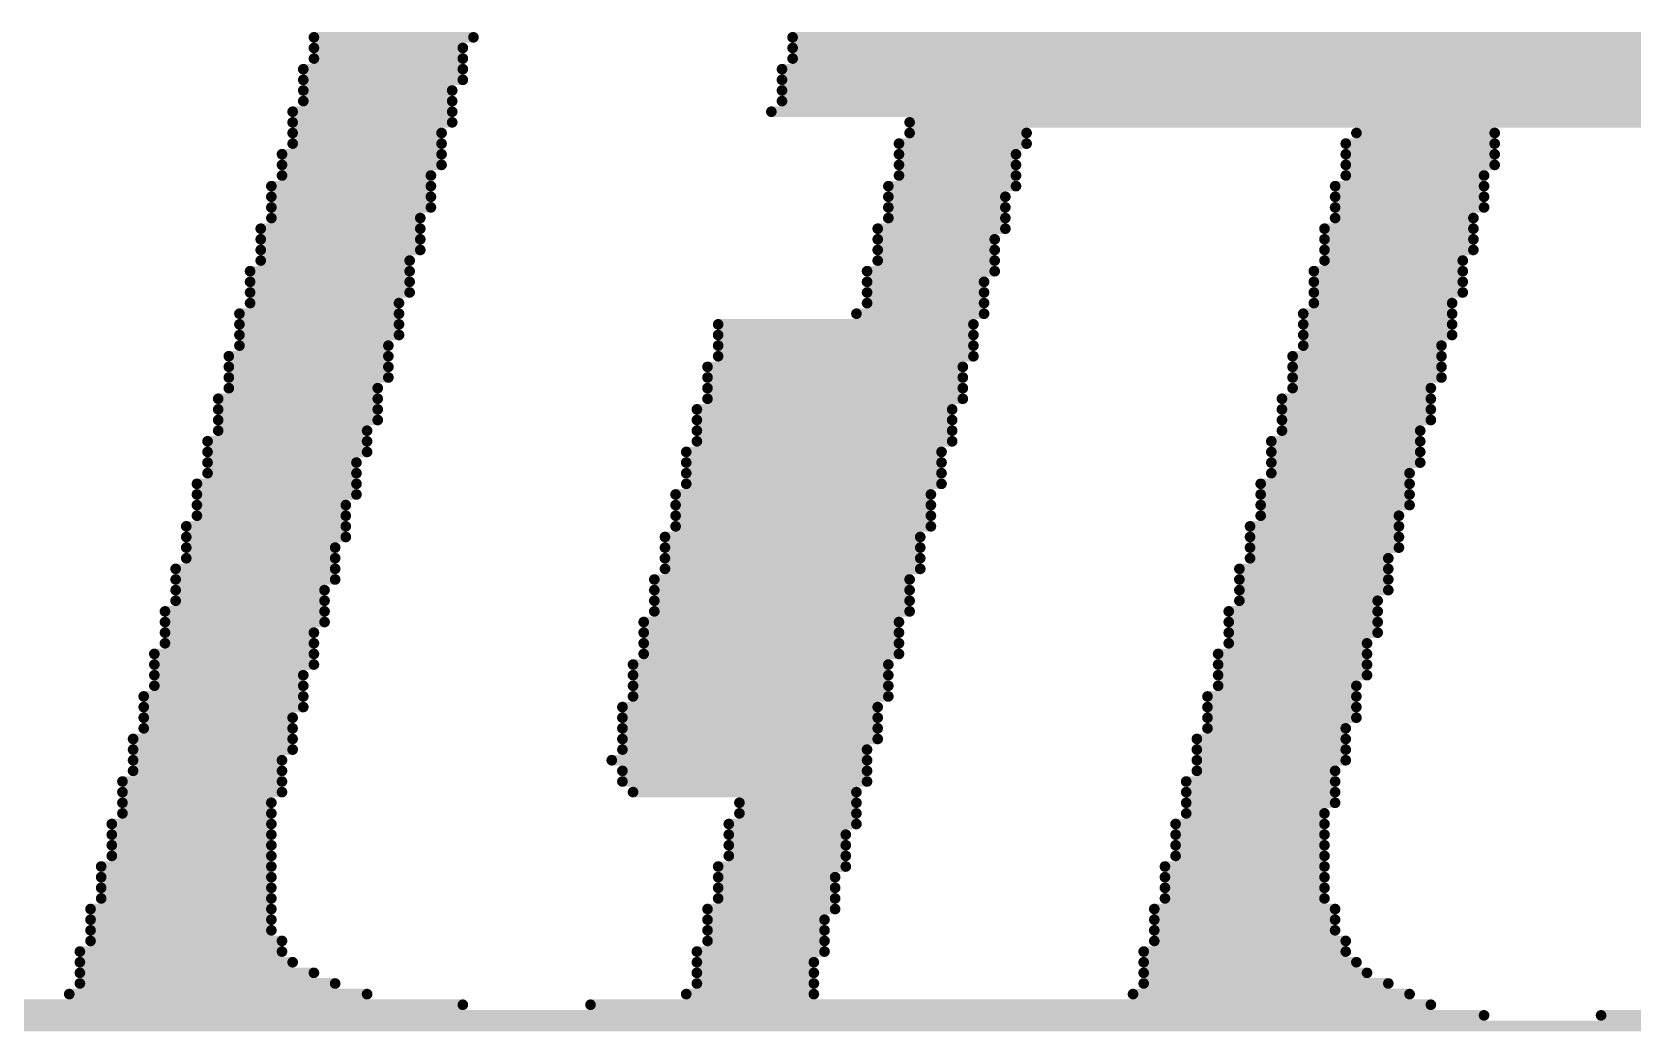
# Model space of a CAD drawing. Header units: millimetres. Extents: x 5 to 297, y 5 to 198.
# Drawn here: x 154.43 to 162.08, y 30.23 to 34.98 of the extents above; entities that cross this region are included whole.
import ezdxf

# ---------------------------------------------------------------- set-up
doc = ezdxf.new("R2010")
doc.units = ezdxf.units.MM
doc.layers.add('Mechanical16', color=56, linetype='Continuous')

msp = doc.modelspace()

# ---------------------------------------------------------------- linework, layer by layer
at = {"layer": 'Mechanical16', "const_width": 0.0508}
for points in [[(155.7782, 34.9504), (156.5402, 34.9504)], [(158.0642, 34.9504), (175.133, 34.9504)], [(155.7782, 34.8996), (156.4894, 34.8996)], [(155.7782, 34.8488), (156.4894, 34.8488)], [(158.0642, 34.8996), (175.133, 34.8996)], [(158.0642, 34.8488), (175.133, 34.8488)], [(155.7274, 34.798), (156.4894, 34.798)], [(158.0134, 34.798), (175.133, 34.798)], [(155.7274, 34.7472), (156.4894, 34.7472)], [(155.7274, 34.6964), (156.4386, 34.6964)], [(158.0134, 34.7472), (175.133, 34.7472)], [(158.0134, 34.6964), (175.133, 34.6964)], [(155.7274, 34.6456), (156.4386, 34.6456)], [(158.0134, 34.6456), (168.783, 34.6456)], [(155.6766, 34.5948), (156.4386, 34.5948)], [(155.6766, 34.544), (156.4386, 34.544)], [(157.9626, 34.5948), (168.4782, 34.5948)], [(158.623, 34.544), (168.3258, 34.544)], [(155.6766, 34.4932), (156.3878, 34.4932)], [(158.623, 34.4932), (159.1818, 34.4932)], [(160.7566, 34.4932), (161.417, 34.4932)], [(155.6258, 34.3916), (156.3878, 34.3916)], [(155.6766, 34.4424), (156.3878, 34.4424)], [(158.5722, 34.4424), (159.1818, 34.4424)], [(158.5722, 34.3916), (159.131, 34.3916)], [(160.7058, 34.4424), (161.417, 34.4424)], [(160.7058, 34.3916), (161.417, 34.3916)], [(155.6258, 34.3408), (156.3878, 34.3408)], [(158.5722, 34.3408), (159.131, 34.3408)], [(160.7058, 34.3408), (161.417, 34.3408)], [(155.575, 34.2392), (156.337, 34.2392)], [(155.6258, 34.29), (156.337, 34.29)], [(158.5214, 34.2392), (159.131, 34.2392)], [(158.5722, 34.29), (159.131, 34.29)], [(160.655, 34.2392), (161.3662, 34.2392)], [(160.7058, 34.29), (161.3662, 34.29)], [(155.575, 34.1884), (156.337, 34.1884)], [(158.5214, 34.1884), (159.0802, 34.1884)], [(160.655, 34.1884), (161.3662, 34.1884)], [(155.575, 34.1376), (156.337, 34.1376)], [(155.575, 34.0868), (156.2862, 34.0868)], [(158.5214, 34.1376), (159.0802, 34.1376)], [(158.5214, 34.0868), (159.0802, 34.0868)], [(160.655, 34.1376), (161.3662, 34.1376)], [(160.655, 34.0868), (161.3154, 34.0868)], [(155.5242, 34.036), (156.2862, 34.036)], [(158.4706, 34.036), (159.0802, 34.036)], [(160.6042, 34.036), (161.3154, 34.036)], [(155.5242, 33.9852), (156.2862, 33.9852)], [(155.5242, 33.9344), (156.2862, 33.9344)], [(158.4706, 33.9852), (159.0294, 33.9852)], [(158.4706, 33.9344), (159.0294, 33.9344)], [(160.6042, 33.9852), (161.3154, 33.9852)], [(160.6042, 33.9344), (161.3154, 33.9344)], [(155.5242, 33.8836), (156.2354, 33.8836)], [(158.4706, 33.8836), (159.0294, 33.8836)], [(160.6042, 33.8836), (161.2646, 33.8836)], [(155.4734, 33.8328), (156.2354, 33.8328)], [(155.4734, 33.782), (156.2354, 33.782)], [(158.4198, 33.8328), (159.0294, 33.8328)], [(158.4198, 33.782), (158.9786, 33.782)], [(160.5534, 33.8328), (161.2646, 33.8328)], [(160.5534, 33.782), (161.2646, 33.782)], [(155.4734, 33.7312), (156.2354, 33.7312)], [(158.4198, 33.7312), (158.9786, 33.7312)], [(160.5534, 33.7312), (161.2646, 33.7312)], [(155.4226, 33.6296), (156.1846, 33.6296)], [(155.4734, 33.6804), (156.1846, 33.6804)], [(158.369, 33.6296), (158.9786, 33.6296)], [(158.4198, 33.6804), (158.9786, 33.6804)], [(160.5026, 33.6296), (161.2138, 33.6296)], [(160.5534, 33.6804), (161.2138, 33.6804)], [(155.4226, 33.5788), (156.1846, 33.5788)], [(157.7086, 33.5788), (158.9278, 33.5788)], [(160.5026, 33.5788), (161.2138, 33.5788)], [(155.4226, 33.528), (156.1846, 33.528)], [(155.4226, 33.4772), (156.1338, 33.4772)], [(157.7086, 33.528), (158.9278, 33.528)], [(157.7086, 33.4772), (158.9278, 33.4772)], [(160.5026, 33.528), (161.2138, 33.528)], [(160.5026, 33.4772), (161.163, 33.4772)], [(155.3718, 33.4264), (156.1338, 33.4264)], [(157.7086, 33.4264), (158.9278, 33.4264)], [(160.4518, 33.4264), (161.163, 33.4264)], [(155.3718, 33.3756), (156.1338, 33.3756)], [(155.3718, 33.3248), (156.1338, 33.3248)], [(157.6578, 33.3756), (158.877, 33.3756)], [(157.6578, 33.3248), (158.877, 33.3248)], [(160.4518, 33.3756), (161.163, 33.3756)], [(160.4518, 33.3248), (161.163, 33.3248)], [(155.3718, 33.274), (156.083, 33.274)], [(157.6578, 33.274), (158.877, 33.274)], [(160.4518, 33.274), (161.1122, 33.274)], [(155.321, 33.2232), (156.083, 33.2232)], [(155.321, 33.1724), (156.083, 33.1724)], [(157.607, 33.1724), (158.8262, 33.1724)], [(157.6578, 33.2232), (158.877, 33.2232)], [(160.401, 33.2232), (161.1122, 33.2232)], [(160.401, 33.1724), (161.1122, 33.1724)], [(155.321, 33.1216), (156.083, 33.1216)], [(157.607, 33.1216), (158.8262, 33.1216)], [(160.401, 33.1216), (161.1122, 33.1216)], [(155.2702, 33.02), (156.0322, 33.02)], [(155.321, 33.0708), (156.0322, 33.0708)], [(157.607, 33.0708), (158.8262, 33.0708)], [(157.607, 33.02), (158.8262, 33.02)], [(160.3502, 33.02), (161.0614, 33.02)], [(160.401, 33.0708), (161.0614, 33.0708)], [(155.2702, 32.9692), (156.0322, 32.9692)], [(157.5562, 32.9692), (158.7754, 32.9692)], [(160.3502, 32.9692), (161.0614, 32.9692)], [(155.2702, 32.9184), (155.9814, 32.9184)], [(155.2702, 32.8676), (155.9814, 32.8676)], [(157.5562, 32.9184), (158.7754, 32.9184)], [(157.5562, 32.8676), (158.7754, 32.8676)], [(160.3502, 32.9184), (161.0614, 32.9184)], [(160.3502, 32.8676), (161.0106, 32.8676)], [(155.2194, 32.8168), (155.9814, 32.8168)], [(157.5562, 32.8168), (158.7754, 32.8168)], [(160.2994, 32.8168), (161.0106, 32.8168)], [(155.2194, 32.766), (155.9814, 32.766)], [(155.2194, 32.7152), (155.9306, 32.7152)], [(157.5054, 32.766), (158.7246, 32.766)], [(157.5054, 32.7152), (158.7246, 32.7152)], [(160.2994, 32.766), (161.0106, 32.766)], [(160.2994, 32.7152), (161.0106, 32.7152)], [(155.2194, 32.6644), (155.9306, 32.6644)], [(157.5054, 32.6644), (158.7246, 32.6644)], [(160.2994, 32.6644), (160.9598, 32.6644)], [(155.1686, 32.6136), (155.9306, 32.6136)], [(155.1686, 32.5628), (155.9306, 32.5628)], [(157.4546, 32.5628), (158.6738, 32.5628)], [(157.5054, 32.6136), (158.7246, 32.6136)], [(160.2486, 32.6136), (160.9598, 32.6136)], [(160.2486, 32.5628), (160.9598, 32.5628)], [(155.1686, 32.512), (155.8798, 32.512)], [(157.4546, 32.512), (158.6738, 32.512)], [(160.2486, 32.512), (160.9598, 32.512)], [(155.1178, 32.4104), (155.8798, 32.4104)], [(155.1686, 32.4612), (155.8798, 32.4612)], [(157.4546, 32.4612), (158.6738, 32.4612)], [(157.4546, 32.4104), (158.6738, 32.4104)], [(160.1978, 32.4104), (160.909, 32.4104)], [(160.2486, 32.4612), (160.909, 32.4612)], [(155.1178, 32.3596), (155.8798, 32.3596)], [(157.4038, 32.3596), (158.623, 32.3596)], [(160.1978, 32.3596), (160.909, 32.3596)], [(155.1178, 32.3088), (155.829, 32.3088)], [(155.1178, 32.258), (155.829, 32.258)], [(157.4038, 32.3088), (158.623, 32.3088)], [(157.4038, 32.258), (158.623, 32.258)], [(160.1978, 32.3088), (160.909, 32.3088)], [(160.1978, 32.258), (160.8582, 32.258)], [(155.067, 32.2072), (155.829, 32.2072)], [(157.4038, 32.2072), (158.623, 32.2072)], [(160.147, 32.2072), (160.8582, 32.2072)], [(155.067, 32.1564), (155.829, 32.1564)], [(155.067, 32.1056), (155.7782, 32.1056)], [(157.353, 32.1564), (158.5722, 32.1564)], [(157.353, 32.1056), (158.5722, 32.1056)], [(160.147, 32.1564), (160.8582, 32.1564)], [(160.147, 32.1056), (160.8582, 32.1056)], [(155.067, 32.0548), (155.7782, 32.0548)], [(157.353, 32.0548), (158.5722, 32.0548)], [(160.147, 32.0548), (160.8074, 32.0548)], [(155.0162, 32.004), (155.7782, 32.004)], [(155.0162, 31.9532), (155.7782, 31.9532)], [(157.3022, 31.9532), (158.5214, 31.9532)], [(157.353, 32.004), (158.5722, 32.004)], [(160.0962, 32.004), (160.8074, 32.004)], [(160.0962, 31.9532), (160.8074, 31.9532)], [(155.0162, 31.9024), (155.7274, 31.9024)], [(157.3022, 31.9024), (158.5214, 31.9024)], [(160.0962, 31.9024), (160.8074, 31.9024)], [(154.9654, 31.8008), (155.7274, 31.8008)], [(155.0162, 31.8516), (155.7274, 31.8516)], [(157.3022, 31.8516), (158.5214, 31.8516)], [(157.3022, 31.8008), (158.5214, 31.8008)], [(160.0454, 31.8008), (160.7566, 31.8008)], [(160.0962, 31.8516), (160.7566, 31.8516)], [(154.9654, 31.75), (155.7274, 31.75)], [(157.2514, 31.75), (158.4706, 31.75)], [(160.0454, 31.75), (160.7566, 31.75)], [(154.9654, 31.6992), (155.6766, 31.6992)], [(154.9654, 31.6484), (155.6766, 31.6484)], [(157.2514, 31.6992), (158.4706, 31.6992)], [(157.2514, 31.6484), (158.4706, 31.6484)], [(160.0454, 31.6992), (160.7566, 31.6992)], [(160.0454, 31.6484), (160.7058, 31.6484)], [(154.9146, 31.5976), (155.6766, 31.5976)], [(157.2514, 31.5976), (158.4706, 31.5976)], [(159.9946, 31.5976), (160.7058, 31.5976)], [(154.9146, 31.5468), (155.6766, 31.5468)], [(154.9146, 31.496), (155.6258, 31.496)], [(157.2006, 31.496), (158.4198, 31.496)], [(157.2514, 31.5468), (158.4198, 31.5468)], [(159.9946, 31.5468), (160.7058, 31.5468)], [(159.9946, 31.496), (160.7058, 31.496)], [(154.9146, 31.4452), (155.6258, 31.4452)], [(157.2514, 31.4452), (158.4198, 31.4452)], [(159.9946, 31.4452), (160.655, 31.4452)], [(154.8638, 31.3944), (155.6258, 31.3944)], [(154.8638, 31.3436), (155.6258, 31.3436)], [(157.2514, 31.3944), (158.4198, 31.3944)], [(157.3022, 31.3436), (158.369, 31.3436)], [(159.9438, 31.3944), (160.655, 31.3944)], [(159.9438, 31.3436), (160.655, 31.3436)], [(154.8638, 31.2928), (155.575, 31.2928)], [(157.8102, 31.2928), (158.369, 31.2928)], [(159.9438, 31.2928), (160.655, 31.2928)], [(154.813, 31.1912), (155.575, 31.1912)], [(154.8638, 31.242), (155.575, 31.242)], [(157.7594, 31.1912), (158.369, 31.1912)], [(157.8102, 31.242), (158.369, 31.242)], [(159.893, 31.1912), (160.6042, 31.1912)], [(159.9438, 31.242), (160.6042, 31.242)], [(154.813, 31.1404), (155.575, 31.1404)], [(157.7594, 31.1404), (158.3182, 31.1404)], [(159.893, 31.1404), (160.6042, 31.1404)], [(154.813, 31.0896), (155.575, 31.0896)], [(154.813, 31.0388), (155.575, 31.0388)], [(157.7594, 31.0896), (158.3182, 31.0896)], [(157.7594, 31.0388), (158.3182, 31.0388)], [(159.893, 31.0896), (160.6042, 31.0896)], [(159.893, 31.0388), (160.6042, 31.0388)], [(154.7622, 30.988), (155.575, 30.988)], [(157.7086, 30.988), (158.3182, 30.988)], [(159.8422, 30.988), (160.6042, 30.988)], [(154.7622, 30.9372), (155.575, 30.9372)], [(154.7622, 30.8864), (155.575, 30.8864)], [(157.7086, 30.9372), (158.2674, 30.9372)], [(157.7086, 30.8864), (158.2674, 30.8864)], [(159.8422, 30.9372), (160.6042, 30.9372)], [(159.8422, 30.8864), (160.6042, 30.8864)], [(154.7622, 30.8356), (155.575, 30.8356)], [(157.7086, 30.8356), (158.2674, 30.8356)], [(159.8422, 30.8356), (160.6042, 30.8356)], [(154.7114, 30.7848), (155.575, 30.7848)], [(154.7114, 30.734), (155.575, 30.734)], [(157.6578, 30.7848), (158.2674, 30.7848)], [(157.6578, 30.734), (158.2166, 30.734)], [(159.7914, 30.7848), (160.655, 30.7848)], [(159.7914, 30.734), (160.655, 30.734)], [(154.7114, 30.6832), (155.575, 30.6832)], [(157.6578, 30.6832), (158.2166, 30.6832)], [(159.7914, 30.6832), (160.655, 30.6832)], [(154.6606, 30.5816), (155.6258, 30.5816)], [(154.7114, 30.6324), (155.6258, 30.6324)], [(157.607, 30.5816), (158.2166, 30.5816)], [(157.6578, 30.6324), (158.2166, 30.6324)], [(159.7406, 30.5816), (160.7058, 30.5816)], [(159.7914, 30.6324), (160.7058, 30.6324)], [(154.6606, 30.5308), (155.6766, 30.5308)], [(154.6606, 30.48), (155.7782, 30.48)], [(157.607, 30.5308), (158.1658, 30.5308)], [(157.607, 30.48), (158.1658, 30.48)], [(159.7406, 30.5308), (160.7566, 30.5308)], [(159.7406, 30.48), (160.8074, 30.48)], [(154.6606, 30.4292), (155.8798, 30.4292)], [(157.607, 30.4292), (158.1658, 30.4292)], [(159.7406, 30.4292), (160.909, 30.4292)], [(145.161, 30.3276), (156.4894, 30.3276)], [(154.6098, 30.3784), (156.0322, 30.3784)], [(157.099, 30.3276), (161.1122, 30.3276)], [(157.5562, 30.3784), (158.1658, 30.3784)], [(159.6898, 30.3784), (161.0106, 30.3784)], [(145.161, 30.2768), (161.3662, 30.2768)], [(161.925, 30.2768), (175.133, 30.2768)], [(145.161, 30.226), (175.133, 30.226)]]:
    msp.add_lwpolyline(points, dxfattribs=at)
at = {"layer": 'Mechanical16', "const_width": 0.0254}
for points in [[(155.7655, 34.9504, 1), (155.7909, 34.9504, 1)], [(156.5275, 34.9504, 1), (156.5529, 34.9504, 1)], [(158.0515, 34.9504, 1), (158.0769, 34.9504, 1)], [(155.7655, 34.8996, 1), (155.7909, 34.8996, 1)], [(155.7655, 34.8488, 1), (155.7909, 34.8488, 1)], [(156.4767, 34.8996, 1), (156.5021, 34.8996, 1)], [(156.4767, 34.8488, 1), (156.5021, 34.8488, 1)], [(158.0515, 34.8996, 1), (158.0769, 34.8996, 1)], [(158.0515, 34.8488, 1), (158.0769, 34.8488, 1)], [(155.7147, 34.798, 1), (155.7401, 34.798, 1)], [(156.4767, 34.798, 1), (156.5021, 34.798, 1)], [(158.0007, 34.798, 1), (158.0261, 34.798, 1)], [(155.7147, 34.7472, 1), (155.7401, 34.7472, 1)], [(155.7147, 34.6964, 1), (155.7401, 34.6964, 1)], [(156.4259, 34.6964, 1), (156.4513, 34.6964, 1)], [(156.4767, 34.7472, 1), (156.5021, 34.7472, 1)], [(158.0007, 34.7472, 1), (158.0261, 34.7472, 1)], [(158.0007, 34.6964, 1), (158.0261, 34.6964, 1)], [(155.7147, 34.6456, 1), (155.7401, 34.6456, 1)], [(156.4259, 34.6456, 1), (156.4513, 34.6456, 1)], [(158.0007, 34.6456, 1), (158.0261, 34.6456, 1)], [(155.6639, 34.5948, 1), (155.6893, 34.5948, 1)], [(155.6639, 34.544, 1), (155.6893, 34.544, 1)], [(156.4259, 34.5948, 1), (156.4513, 34.5948, 1)], [(156.4259, 34.544, 1), (156.4513, 34.544, 1)], [(157.9499, 34.5948, 1), (157.9753, 34.5948, 1)], [(158.6103, 34.544, 1), (158.6357, 34.544, 1)], [(155.6639, 34.4932, 1), (155.6893, 34.4932, 1)], [(156.3751, 34.4932, 1), (156.4005, 34.4932, 1)], [(158.6103, 34.4932, 1), (158.6357, 34.4932, 1)], [(159.1691, 34.4932, 1), (159.1945, 34.4932, 1)], [(160.7439, 34.4932, 1), (160.7693, 34.4932, 1)], [(161.4043, 34.4932, 1), (161.4297, 34.4932, 1)], [(155.6131, 34.3916, 1), (155.6385, 34.3916, 1)], [(155.6639, 34.4424, 1), (155.6893, 34.4424, 1)], [(156.3751, 34.4424, 1), (156.4005, 34.4424, 1)], [(156.3751, 34.3916, 1), (156.4005, 34.3916, 1)], [(158.5595, 34.4424, 1), (158.5849, 34.4424, 1)], [(158.5595, 34.3916, 1), (158.5849, 34.3916, 1)], [(159.1183, 34.3916, 1), (159.1437, 34.3916, 1)], [(159.1691, 34.4424, 1), (159.1945, 34.4424, 1)], [(160.6931, 34.4424, 1), (160.7185, 34.4424, 1)], [(160.6931, 34.3916, 1), (160.7185, 34.3916, 1)], [(161.4043, 34.4424, 1), (161.4297, 34.4424, 1)], [(161.4043, 34.3916, 1), (161.4297, 34.3916, 1)], [(155.6131, 34.3408, 1), (155.6385, 34.3408, 1)], [(156.3751, 34.3408, 1), (156.4005, 34.3408, 1)], [(158.5595, 34.3408, 1), (158.5849, 34.3408, 1)], [(159.1183, 34.3408, 1), (159.1437, 34.3408, 1)], [(160.6931, 34.3408, 1), (160.7185, 34.3408, 1)], [(161.4043, 34.3408, 1), (161.4297, 34.3408, 1)], [(155.5623, 34.2392, 1), (155.5877, 34.2392, 1)], [(155.6131, 34.29, 1), (155.6385, 34.29, 1)], [(156.3243, 34.29, 1), (156.3497, 34.29, 1)], [(156.3243, 34.2392, 1), (156.3497, 34.2392, 1)], [(158.5087, 34.2392, 1), (158.5341, 34.2392, 1)], [(158.5595, 34.29, 1), (158.5849, 34.29, 1)], [(159.1183, 34.29, 1), (159.1437, 34.29, 1)], [(159.1183, 34.2392, 1), (159.1437, 34.2392, 1)], [(160.6423, 34.2392, 1), (160.6677, 34.2392, 1)], [(160.6931, 34.29, 1), (160.7185, 34.29, 1)], [(161.3535, 34.29, 1), (161.3789, 34.29, 1)], [(161.3535, 34.2392, 1), (161.3789, 34.2392, 1)], [(155.5623, 34.1884, 1), (155.5877, 34.1884, 1)], [(156.3243, 34.1884, 1), (156.3497, 34.1884, 1)], [(158.5087, 34.1884, 1), (158.5341, 34.1884, 1)], [(159.0675, 34.1884, 1), (159.0929, 34.1884, 1)], [(160.6423, 34.1884, 1), (160.6677, 34.1884, 1)], [(161.3535, 34.1884, 1), (161.3789, 34.1884, 1)], [(155.5623, 34.1376, 1), (155.5877, 34.1376, 1)], [(155.5623, 34.0868, 1), (155.5877, 34.0868, 1)], [(156.2735, 34.0868, 1), (156.2989, 34.0868, 1)], [(156.3243, 34.1376, 1), (156.3497, 34.1376, 1)], [(158.5087, 34.1376, 1), (158.5341, 34.1376, 1)], [(158.5087, 34.0868, 1), (158.5341, 34.0868, 1)], [(159.0675, 34.1376, 1), (159.0929, 34.1376, 1)], [(159.0675, 34.0868, 1), (159.0929, 34.0868, 1)], [(160.6423, 34.1376, 1), (160.6677, 34.1376, 1)], [(160.6423, 34.0868, 1), (160.6677, 34.0868, 1)], [(161.3027, 34.0868, 1), (161.3281, 34.0868, 1)], [(161.3535, 34.1376, 1), (161.3789, 34.1376, 1)], [(155.5115, 34.036, 1), (155.5369, 34.036, 1)], [(156.2735, 34.036, 1), (156.2989, 34.036, 1)], [(158.4579, 34.036, 1), (158.4833, 34.036, 1)], [(159.0675, 34.036, 1), (159.0929, 34.036, 1)], [(160.5915, 34.036, 1), (160.6169, 34.036, 1)], [(161.3027, 34.036, 1), (161.3281, 34.036, 1)], [(155.5115, 33.9852, 1), (155.5369, 33.9852, 1)], [(155.5115, 33.9344, 1), (155.5369, 33.9344, 1)], [(156.2735, 33.9852, 1), (156.2989, 33.9852, 1)], [(156.2735, 33.9344, 1), (156.2989, 33.9344, 1)], [(158.4579, 33.9852, 1), (158.4833, 33.9852, 1)], [(158.4579, 33.9344, 1), (158.4833, 33.9344, 1)], [(159.0167, 33.9852, 1), (159.0421, 33.9852, 1)], [(159.0167, 33.9344, 1), (159.0421, 33.9344, 1)], [(160.5915, 33.9852, 1), (160.6169, 33.9852, 1)], [(160.5915, 33.9344, 1), (160.6169, 33.9344, 1)], [(161.3027, 33.9852, 1), (161.3281, 33.9852, 1)], [(161.3027, 33.9344, 1), (161.3281, 33.9344, 1)], [(155.5115, 33.8836, 1), (155.5369, 33.8836, 1)], [(156.2227, 33.8836, 1), (156.2481, 33.8836, 1)], [(158.4579, 33.8836, 1), (158.4833, 33.8836, 1)], [(159.0167, 33.8836, 1), (159.0421, 33.8836, 1)], [(160.5915, 33.8836, 1), (160.6169, 33.8836, 1)], [(161.2519, 33.8836, 1), (161.2773, 33.8836, 1)], [(155.4607, 33.8328, 1), (155.4861, 33.8328, 1)], [(155.4607, 33.782, 1), (155.4861, 33.782, 1)], [(156.2227, 33.8328, 1), (156.2481, 33.8328, 1)], [(156.2227, 33.782, 1), (156.2481, 33.782, 1)], [(158.4071, 33.8328, 1), (158.4325, 33.8328, 1)], [(158.4071, 33.782, 1), (158.4325, 33.782, 1)], [(158.9659, 33.782, 1), (158.9913, 33.782, 1)], [(159.0167, 33.8328, 1), (159.0421, 33.8328, 1)], [(160.5407, 33.8328, 1), (160.5661, 33.8328, 1)], [(160.5407, 33.782, 1), (160.5661, 33.782, 1)], [(161.2519, 33.8328, 1), (161.2773, 33.8328, 1)], [(161.2519, 33.782, 1), (161.2773, 33.782, 1)], [(155.4607, 33.7312, 1), (155.4861, 33.7312, 1)], [(156.2227, 33.7312, 1), (156.2481, 33.7312, 1)], [(158.4071, 33.7312, 1), (158.4325, 33.7312, 1)], [(158.9659, 33.7312, 1), (158.9913, 33.7312, 1)], [(160.5407, 33.7312, 1), (160.5661, 33.7312, 1)], [(161.2519, 33.7312, 1), (161.2773, 33.7312, 1)], [(155.4099, 33.6296, 1), (155.4353, 33.6296, 1)], [(155.4607, 33.6804, 1), (155.4861, 33.6804, 1)], [(156.1719, 33.6804, 1), (156.1973, 33.6804, 1)], [(156.1719, 33.6296, 1), (156.1973, 33.6296, 1)], [(158.3563, 33.6296, 1), (158.3817, 33.6296, 1)], [(158.4071, 33.6804, 1), (158.4325, 33.6804, 1)], [(158.9659, 33.6804, 1), (158.9913, 33.6804, 1)], [(158.9659, 33.6296, 1), (158.9913, 33.6296, 1)], [(160.4899, 33.6296, 1), (160.5153, 33.6296, 1)], [(160.5407, 33.6804, 1), (160.5661, 33.6804, 1)], [(161.2011, 33.6804, 1), (161.2265, 33.6804, 1)], [(161.2011, 33.6296, 1), (161.2265, 33.6296, 1)], [(155.4099, 33.5788, 1), (155.4353, 33.5788, 1)], [(156.1719, 33.5788, 1), (156.1973, 33.5788, 1)], [(157.6959, 33.5788, 1), (157.7213, 33.5788, 1)], [(158.9151, 33.5788, 1), (158.9405, 33.5788, 1)], [(160.4899, 33.5788, 1), (160.5153, 33.5788, 1)], [(161.2011, 33.5788, 1), (161.2265, 33.5788, 1)], [(155.4099, 33.528, 1), (155.4353, 33.528, 1)], [(155.4099, 33.4772, 1), (155.4353, 33.4772, 1)], [(156.1211, 33.4772, 1), (156.1465, 33.4772, 1)], [(156.1719, 33.528, 1), (156.1973, 33.528, 1)], [(157.6959, 33.528, 1), (157.7213, 33.528, 1)], [(157.6959, 33.4772, 1), (157.7213, 33.4772, 1)], [(158.9151, 33.528, 1), (158.9405, 33.528, 1)], [(158.9151, 33.4772, 1), (158.9405, 33.4772, 1)], [(160.4899, 33.528, 1), (160.5153, 33.528, 1)], [(160.4899, 33.4772, 1), (160.5153, 33.4772, 1)], [(161.1503, 33.4772, 1), (161.1757, 33.4772, 1)], [(161.2011, 33.528, 1), (161.2265, 33.528, 1)], [(155.3591, 33.4264, 1), (155.3845, 33.4264, 1)], [(156.1211, 33.4264, 1), (156.1465, 33.4264, 1)], [(157.6959, 33.4264, 1), (157.7213, 33.4264, 1)], [(158.9151, 33.4264, 1), (158.9405, 33.4264, 1)], [(160.4391, 33.4264, 1), (160.4645, 33.4264, 1)], [(161.1503, 33.4264, 1), (161.1757, 33.4264, 1)], [(155.3591, 33.3756, 1), (155.3845, 33.3756, 1)], [(155.3591, 33.3248, 1), (155.3845, 33.3248, 1)], [(156.1211, 33.3756, 1), (156.1465, 33.3756, 1)], [(156.1211, 33.3248, 1), (156.1465, 33.3248, 1)], [(157.6451, 33.3756, 1), (157.6705, 33.3756, 1)], [(157.6451, 33.3248, 1), (157.6705, 33.3248, 1)], [(158.8643, 33.3756, 1), (158.8897, 33.3756, 1)], [(158.8643, 33.3248, 1), (158.8897, 33.3248, 1)], [(160.4391, 33.3756, 1), (160.4645, 33.3756, 1)], [(160.4391, 33.3248, 1), (160.4645, 33.3248, 1)], [(161.1503, 33.3756, 1), (161.1757, 33.3756, 1)], [(161.1503, 33.3248, 1), (161.1757, 33.3248, 1)], [(155.3591, 33.274, 1), (155.3845, 33.274, 1)], [(156.0703, 33.274, 1), (156.0957, 33.274, 1)], [(157.6451, 33.274, 1), (157.6705, 33.274, 1)], [(158.8643, 33.274, 1), (158.8897, 33.274, 1)], [(160.4391, 33.274, 1), (160.4645, 33.274, 1)], [(161.0995, 33.274, 1), (161.1249, 33.274, 1)], [(155.3083, 33.2232, 1), (155.3337, 33.2232, 1)], [(155.3083, 33.1724, 1), (155.3337, 33.1724, 1)], [(156.0703, 33.2232, 1), (156.0957, 33.2232, 1)], [(156.0703, 33.1724, 1), (156.0957, 33.1724, 1)], [(157.5943, 33.1724, 1), (157.6197, 33.1724, 1)], [(157.6451, 33.2232, 1), (157.6705, 33.2232, 1)], [(158.8135, 33.1724, 1), (158.8389, 33.1724, 1)], [(158.8643, 33.2232, 1), (158.8897, 33.2232, 1)], [(160.3883, 33.2232, 1), (160.4137, 33.2232, 1)], [(160.3883, 33.1724, 1), (160.4137, 33.1724, 1)], [(161.0995, 33.2232, 1), (161.1249, 33.2232, 1)], [(161.0995, 33.1724, 1), (161.1249, 33.1724, 1)], [(155.3083, 33.1216, 1), (155.3337, 33.1216, 1)], [(156.0703, 33.1216, 1), (156.0957, 33.1216, 1)], [(157.5943, 33.1216, 1), (157.6197, 33.1216, 1)], [(158.8135, 33.1216, 1), (158.8389, 33.1216, 1)], [(160.3883, 33.1216, 1), (160.4137, 33.1216, 1)], [(161.0995, 33.1216, 1), (161.1249, 33.1216, 1)], [(155.2575, 33.02, 1), (155.2829, 33.02, 1)], [(155.3083, 33.0708, 1), (155.3337, 33.0708, 1)], [(156.0195, 33.0708, 1), (156.0449, 33.0708, 1)], [(156.0195, 33.02, 1), (156.0449, 33.02, 1)], [(157.5943, 33.0708, 1), (157.6197, 33.0708, 1)], [(157.5943, 33.02, 1), (157.6197, 33.02, 1)], [(158.8135, 33.0708, 1), (158.8389, 33.0708, 1)], [(158.8135, 33.02, 1), (158.8389, 33.02, 1)], [(160.3375, 33.02, 1), (160.3629, 33.02, 1)], [(160.3883, 33.0708, 1), (160.4137, 33.0708, 1)], [(161.0487, 33.0708, 1), (161.0741, 33.0708, 1)], [(161.0487, 33.02, 1), (161.0741, 33.02, 1)], [(155.2575, 32.9692, 1), (155.2829, 32.9692, 1)], [(156.0195, 32.9692, 1), (156.0449, 32.9692, 1)], [(157.5435, 32.9692, 1), (157.5689, 32.9692, 1)], [(158.7627, 32.9692, 1), (158.7881, 32.9692, 1)], [(160.3375, 32.9692, 1), (160.3629, 32.9692, 1)], [(161.0487, 32.9692, 1), (161.0741, 32.9692, 1)], [(155.2575, 32.9184, 1), (155.2829, 32.9184, 1)], [(155.2575, 32.8676, 1), (155.2829, 32.8676, 1)], [(155.9687, 32.9184, 1), (155.9941, 32.9184, 1)], [(155.9687, 32.8676, 1), (155.9941, 32.8676, 1)], [(157.5435, 32.9184, 1), (157.5689, 32.9184, 1)], [(157.5435, 32.8676, 1), (157.5689, 32.8676, 1)], [(158.7627, 32.9184, 1), (158.7881, 32.9184, 1)], [(158.7627, 32.8676, 1), (158.7881, 32.8676, 1)], [(160.3375, 32.9184, 1), (160.3629, 32.9184, 1)], [(160.3375, 32.8676, 1), (160.3629, 32.8676, 1)], [(160.9979, 32.8676, 1), (161.0233, 32.8676, 1)], [(161.0487, 32.9184, 1), (161.0741, 32.9184, 1)], [(155.2067, 32.8168, 1), (155.2321, 32.8168, 1)], [(155.9687, 32.8168, 1), (155.9941, 32.8168, 1)], [(157.5435, 32.8168, 1), (157.5689, 32.8168, 1)], [(158.7627, 32.8168, 1), (158.7881, 32.8168, 1)], [(160.2867, 32.8168, 1), (160.3121, 32.8168, 1)], [(160.9979, 32.8168, 1), (161.0233, 32.8168, 1)], [(155.2067, 32.766, 1), (155.2321, 32.766, 1)], [(155.2067, 32.7152, 1), (155.2321, 32.7152, 1)], [(155.9179, 32.7152, 1), (155.9433, 32.7152, 1)], [(155.9687, 32.766, 1), (155.9941, 32.766, 1)], [(157.4927, 32.766, 1), (157.5181, 32.766, 1)], [(157.4927, 32.7152, 1), (157.5181, 32.7152, 1)], [(158.7119, 32.766, 1), (158.7373, 32.766, 1)], [(158.7119, 32.7152, 1), (158.7373, 32.7152, 1)], [(160.2867, 32.766, 1), (160.3121, 32.766, 1)], [(160.2867, 32.7152, 1), (160.3121, 32.7152, 1)], [(160.9979, 32.766, 1), (161.0233, 32.766, 1)], [(160.9979, 32.7152, 1), (161.0233, 32.7152, 1)], [(155.2067, 32.6644, 1), (155.2321, 32.6644, 1)], [(155.9179, 32.6644, 1), (155.9433, 32.6644, 1)], [(157.4927, 32.6644, 1), (157.5181, 32.6644, 1)], [(158.7119, 32.6644, 1), (158.7373, 32.6644, 1)], [(160.2867, 32.6644, 1), (160.3121, 32.6644, 1)], [(160.9471, 32.6644, 1), (160.9725, 32.6644, 1)], [(155.1559, 32.6136, 1), (155.1813, 32.6136, 1)], [(155.1559, 32.5628, 1), (155.1813, 32.5628, 1)], [(155.9179, 32.6136, 1), (155.9433, 32.6136, 1)], [(155.9179, 32.5628, 1), (155.9433, 32.5628, 1)], [(157.4419, 32.5628, 1), (157.4673, 32.5628, 1)], [(157.4927, 32.6136, 1), (157.5181, 32.6136, 1)], [(158.6611, 32.5628, 1), (158.6865, 32.5628, 1)], [(158.7119, 32.6136, 1), (158.7373, 32.6136, 1)], [(160.2359, 32.6136, 1), (160.2613, 32.6136, 1)], [(160.2359, 32.5628, 1), (160.2613, 32.5628, 1)], [(160.9471, 32.6136, 1), (160.9725, 32.6136, 1)], [(160.9471, 32.5628, 1), (160.9725, 32.5628, 1)], [(155.1559, 32.512, 1), (155.1813, 32.512, 1)], [(155.8671, 32.512, 1), (155.8925, 32.512, 1)], [(157.4419, 32.512, 1), (157.4673, 32.512, 1)], [(158.6611, 32.512, 1), (158.6865, 32.512, 1)], [(160.2359, 32.512, 1), (160.2613, 32.512, 1)], [(160.9471, 32.512, 1), (160.9725, 32.512, 1)], [(155.1051, 32.4104, 1), (155.1305, 32.4104, 1)], [(155.1559, 32.4612, 1), (155.1813, 32.4612, 1)], [(155.8671, 32.4612, 1), (155.8925, 32.4612, 1)], [(155.8671, 32.4104, 1), (155.8925, 32.4104, 1)], [(157.4419, 32.4612, 1), (157.4673, 32.4612, 1)], [(157.4419, 32.4104, 1), (157.4673, 32.4104, 1)], [(158.6611, 32.4612, 1), (158.6865, 32.4612, 1)], [(158.6611, 32.4104, 1), (158.6865, 32.4104, 1)], [(160.1851, 32.4104, 1), (160.2105, 32.4104, 1)], [(160.2359, 32.4612, 1), (160.2613, 32.4612, 1)], [(160.8963, 32.4612, 1), (160.9217, 32.4612, 1)], [(160.8963, 32.4104, 1), (160.9217, 32.4104, 1)], [(155.1051, 32.3596, 1), (155.1305, 32.3596, 1)], [(155.8671, 32.3596, 1), (155.8925, 32.3596, 1)], [(157.3911, 32.3596, 1), (157.4165, 32.3596, 1)], [(158.6103, 32.3596, 1), (158.6357, 32.3596, 1)], [(160.1851, 32.3596, 1), (160.2105, 32.3596, 1)], [(160.8963, 32.3596, 1), (160.9217, 32.3596, 1)], [(155.1051, 32.3088, 1), (155.1305, 32.3088, 1)], [(155.1051, 32.258, 1), (155.1305, 32.258, 1)], [(155.8163, 32.3088, 1), (155.8417, 32.3088, 1)], [(155.8163, 32.258, 1), (155.8417, 32.258, 1)], [(157.3911, 32.3088, 1), (157.4165, 32.3088, 1)], [(157.3911, 32.258, 1), (157.4165, 32.258, 1)], [(158.6103, 32.3088, 1), (158.6357, 32.3088, 1)], [(158.6103, 32.258, 1), (158.6357, 32.258, 1)], [(160.1851, 32.3088, 1), (160.2105, 32.3088, 1)], [(160.1851, 32.258, 1), (160.2105, 32.258, 1)], [(160.8455, 32.258, 1), (160.8709, 32.258, 1)], [(160.8963, 32.3088, 1), (160.9217, 32.3088, 1)], [(155.0543, 32.2072, 1), (155.0797, 32.2072, 1)], [(155.8163, 32.2072, 1), (155.8417, 32.2072, 1)], [(157.3911, 32.2072, 1), (157.4165, 32.2072, 1)], [(158.6103, 32.2072, 1), (158.6357, 32.2072, 1)], [(160.1343, 32.2072, 1), (160.1597, 32.2072, 1)], [(160.8455, 32.2072, 1), (160.8709, 32.2072, 1)], [(155.0543, 32.1564, 1), (155.0797, 32.1564, 1)], [(155.0543, 32.1056, 1), (155.0797, 32.1056, 1)], [(155.7655, 32.1056, 1), (155.7909, 32.1056, 1)], [(155.8163, 32.1564, 1), (155.8417, 32.1564, 1)], [(157.3403, 32.1564, 1), (157.3657, 32.1564, 1)], [(157.3403, 32.1056, 1), (157.3657, 32.1056, 1)], [(158.5595, 32.1564, 1), (158.5849, 32.1564, 1)], [(158.5595, 32.1056, 1), (158.5849, 32.1056, 1)], [(160.1343, 32.1564, 1), (160.1597, 32.1564, 1)], [(160.1343, 32.1056, 1), (160.1597, 32.1056, 1)], [(160.8455, 32.1564, 1), (160.8709, 32.1564, 1)], [(160.8455, 32.1056, 1), (160.8709, 32.1056, 1)], [(155.0543, 32.0548, 1), (155.0797, 32.0548, 1)], [(155.7655, 32.0548, 1), (155.7909, 32.0548, 1)], [(157.3403, 32.0548, 1), (157.3657, 32.0548, 1)], [(158.5595, 32.0548, 1), (158.5849, 32.0548, 1)], [(160.1343, 32.0548, 1), (160.1597, 32.0548, 1)], [(160.7947, 32.0548, 1), (160.8201, 32.0548, 1)], [(155.0035, 32.004, 1), (155.0289, 32.004, 1)], [(155.0035, 31.9532, 1), (155.0289, 31.9532, 1)], [(155.7655, 32.004, 1), (155.7909, 32.004, 1)], [(155.7655, 31.9532, 1), (155.7909, 31.9532, 1)], [(157.2895, 31.9532, 1), (157.3149, 31.9532, 1)], [(157.3403, 32.004, 1), (157.3657, 32.004, 1)], [(158.5087, 31.9532, 1), (158.5341, 31.9532, 1)], [(158.5595, 32.004, 1), (158.5849, 32.004, 1)], [(160.0835, 32.004, 1), (160.1089, 32.004, 1)], [(160.0835, 31.9532, 1), (160.1089, 31.9532, 1)], [(160.7947, 32.004, 1), (160.8201, 32.004, 1)], [(160.7947, 31.9532, 1), (160.8201, 31.9532, 1)], [(155.0035, 31.9024, 1), (155.0289, 31.9024, 1)], [(155.7147, 31.9024, 1), (155.7401, 31.9024, 1)], [(157.2895, 31.9024, 1), (157.3149, 31.9024, 1)], [(158.5087, 31.9024, 1), (158.5341, 31.9024, 1)], [(160.0835, 31.9024, 1), (160.1089, 31.9024, 1)], [(160.7947, 31.9024, 1), (160.8201, 31.9024, 1)], [(154.9527, 31.8008, 1), (154.9781, 31.8008, 1)], [(155.0035, 31.8516, 1), (155.0289, 31.8516, 1)], [(155.7147, 31.8516, 1), (155.7401, 31.8516, 1)], [(155.7147, 31.8008, 1), (155.7401, 31.8008, 1)], [(157.2895, 31.8516, 1), (157.3149, 31.8516, 1)], [(157.2895, 31.8008, 1), (157.3149, 31.8008, 1)], [(158.5087, 31.8516, 1), (158.5341, 31.8516, 1)], [(158.5087, 31.8008, 1), (158.5341, 31.8008, 1)], [(160.0327, 31.8008, 1), (160.0581, 31.8008, 1)], [(160.0835, 31.8516, 1), (160.1089, 31.8516, 1)], [(160.7439, 31.8516, 1), (160.7693, 31.8516, 1)], [(160.7439, 31.8008, 1), (160.7693, 31.8008, 1)], [(154.9527, 31.75, 1), (154.9781, 31.75, 1)], [(155.7147, 31.75, 1), (155.7401, 31.75, 1)], [(157.2387, 31.75, 1), (157.2641, 31.75, 1)], [(158.4579, 31.75, 1), (158.4833, 31.75, 1)], [(160.0327, 31.75, 1), (160.0581, 31.75, 1)], [(160.7439, 31.75, 1), (160.7693, 31.75, 1)], [(154.9527, 31.6992, 1), (154.9781, 31.6992, 1)], [(154.9527, 31.6484, 1), (154.9781, 31.6484, 1)], [(155.6639, 31.6992, 1), (155.6893, 31.6992, 1)], [(155.6639, 31.6484, 1), (155.6893, 31.6484, 1)], [(157.2387, 31.6992, 1), (157.2641, 31.6992, 1)], [(157.2387, 31.6484, 1), (157.2641, 31.6484, 1)], [(158.4579, 31.6992, 1), (158.4833, 31.6992, 1)], [(158.4579, 31.6484, 1), (158.4833, 31.6484, 1)], [(160.0327, 31.6992, 1), (160.0581, 31.6992, 1)], [(160.0327, 31.6484, 1), (160.0581, 31.6484, 1)], [(160.6931, 31.6484, 1), (160.7185, 31.6484, 1)], [(160.7439, 31.6992, 1), (160.7693, 31.6992, 1)], [(154.9019, 31.5976, 1), (154.9273, 31.5976, 1)], [(155.6639, 31.5976, 1), (155.6893, 31.5976, 1)], [(157.2387, 31.5976, 1), (157.2641, 31.5976, 1)], [(158.4579, 31.5976, 1), (158.4833, 31.5976, 1)], [(159.9819, 31.5976, 1), (160.0073, 31.5976, 1)], [(160.6931, 31.5976, 1), (160.7185, 31.5976, 1)], [(154.9019, 31.5468, 1), (154.9273, 31.5468, 1)], [(154.9019, 31.496, 1), (154.9273, 31.496, 1)], [(155.6131, 31.496, 1), (155.6385, 31.496, 1)], [(155.6639, 31.5468, 1), (155.6893, 31.5468, 1)], [(157.1879, 31.496, 1), (157.2133, 31.496, 1)], [(157.2387, 31.5468, 1), (157.2641, 31.5468, 1)], [(158.4071, 31.5468, 1), (158.4325, 31.5468, 1)], [(158.4071, 31.496, 1), (158.4325, 31.496, 1)], [(159.9819, 31.5468, 1), (160.0073, 31.5468, 1)], [(159.9819, 31.496, 1), (160.0073, 31.496, 1)], [(160.6931, 31.5468, 1), (160.7185, 31.5468, 1)], [(160.6931, 31.496, 1), (160.7185, 31.496, 1)], [(154.9019, 31.4452, 1), (154.9273, 31.4452, 1)], [(155.6131, 31.4452, 1), (155.6385, 31.4452, 1)], [(157.2387, 31.4452, 1), (157.2641, 31.4452, 1)], [(158.4071, 31.4452, 1), (158.4325, 31.4452, 1)], [(159.9819, 31.4452, 1), (160.0073, 31.4452, 1)], [(160.6423, 31.4452, 1), (160.6677, 31.4452, 1)], [(154.8511, 31.3944, 1), (154.8765, 31.3944, 1)], [(154.8511, 31.3436, 1), (154.8765, 31.3436, 1)], [(155.6131, 31.3944, 1), (155.6385, 31.3944, 1)], [(155.6131, 31.3436, 1), (155.6385, 31.3436, 1)], [(157.2387, 31.3944, 1), (157.2641, 31.3944, 1)], [(157.2895, 31.3436, 1), (157.3149, 31.3436, 1)], [(158.3563, 31.3436, 1), (158.3817, 31.3436, 1)], [(158.4071, 31.3944, 1), (158.4325, 31.3944, 1)], [(159.9311, 31.3944, 1), (159.9565, 31.3944, 1)], [(159.9311, 31.3436, 1), (159.9565, 31.3436, 1)], [(160.6423, 31.3944, 1), (160.6677, 31.3944, 1)], [(160.6423, 31.3436, 1), (160.6677, 31.3436, 1)], [(154.8511, 31.2928, 1), (154.8765, 31.2928, 1)], [(155.5623, 31.2928, 1), (155.5877, 31.2928, 1)], [(157.7975, 31.2928, 1), (157.8229, 31.2928, 1)], [(158.3563, 31.2928, 1), (158.3817, 31.2928, 1)], [(159.9311, 31.2928, 1), (159.9565, 31.2928, 1)], [(160.6423, 31.2928, 1), (160.6677, 31.2928, 1)], [(154.8003, 31.1912, 1), (154.8257, 31.1912, 1)], [(154.8511, 31.242, 1), (154.8765, 31.242, 1)], [(155.5623, 31.242, 1), (155.5877, 31.242, 1)], [(155.5623, 31.1912, 1), (155.5877, 31.1912, 1)], [(157.7467, 31.1912, 1), (157.7721, 31.1912, 1)], [(157.7975, 31.242, 1), (157.8229, 31.242, 1)], [(158.3563, 31.242, 1), (158.3817, 31.242, 1)], [(158.3563, 31.1912, 1), (158.3817, 31.1912, 1)], [(159.8803, 31.1912, 1), (159.9057, 31.1912, 1)], [(159.9311, 31.242, 1), (159.9565, 31.242, 1)], [(160.5915, 31.242, 1), (160.6169, 31.242, 1)], [(160.5915, 31.1912, 1), (160.6169, 31.1912, 1)], [(154.8003, 31.1404, 1), (154.8257, 31.1404, 1)], [(155.5623, 31.1404, 1), (155.5877, 31.1404, 1)], [(157.7467, 31.1404, 1), (157.7721, 31.1404, 1)], [(158.3055, 31.1404, 1), (158.3309, 31.1404, 1)], [(159.8803, 31.1404, 1), (159.9057, 31.1404, 1)], [(160.5915, 31.1404, 1), (160.6169, 31.1404, 1)], [(154.8003, 31.0896, 1), (154.8257, 31.0896, 1)], [(154.8003, 31.0388, 1), (154.8257, 31.0388, 1)], [(155.5623, 31.0896, 1), (155.5877, 31.0896, 1)], [(155.5623, 31.0388, 1), (155.5877, 31.0388, 1)], [(157.7467, 31.0896, 1), (157.7721, 31.0896, 1)], [(157.7467, 31.0388, 1), (157.7721, 31.0388, 1)], [(158.3055, 31.0896, 1), (158.3309, 31.0896, 1)], [(158.3055, 31.0388, 1), (158.3309, 31.0388, 1)], [(159.8803, 31.0896, 1), (159.9057, 31.0896, 1)], [(159.8803, 31.0388, 1), (159.9057, 31.0388, 1)], [(160.5915, 31.0896, 1), (160.6169, 31.0896, 1)], [(160.5915, 31.0388, 1), (160.6169, 31.0388, 1)], [(154.7495, 30.988, 1), (154.7749, 30.988, 1)], [(155.5623, 30.988, 1), (155.5877, 30.988, 1)], [(157.6959, 30.988, 1), (157.7213, 30.988, 1)], [(158.3055, 30.988, 1), (158.3309, 30.988, 1)], [(159.8295, 30.988, 1), (159.8549, 30.988, 1)], [(160.5915, 30.988, 1), (160.6169, 30.988, 1)], [(154.7495, 30.9372, 1), (154.7749, 30.9372, 1)], [(154.7495, 30.8864, 1), (154.7749, 30.8864, 1)], [(155.5623, 30.9372, 1), (155.5877, 30.9372, 1)], [(155.5623, 30.8864, 1), (155.5877, 30.8864, 1)], [(157.6959, 30.9372, 1), (157.7213, 30.9372, 1)], [(157.6959, 30.8864, 1), (157.7213, 30.8864, 1)], [(158.2547, 30.9372, 1), (158.2801, 30.9372, 1)], [(158.2547, 30.8864, 1), (158.2801, 30.8864, 1)], [(159.8295, 30.9372, 1), (159.8549, 30.9372, 1)], [(159.8295, 30.8864, 1), (159.8549, 30.8864, 1)], [(160.5915, 30.9372, 1), (160.6169, 30.9372, 1)], [(160.5915, 30.8864, 1), (160.6169, 30.8864, 1)], [(154.7495, 30.8356, 1), (154.7749, 30.8356, 1)], [(155.5623, 30.8356, 1), (155.5877, 30.8356, 1)], [(157.6959, 30.8356, 1), (157.7213, 30.8356, 1)], [(158.2547, 30.8356, 1), (158.2801, 30.8356, 1)], [(159.8295, 30.8356, 1), (159.8549, 30.8356, 1)], [(160.5915, 30.8356, 1), (160.6169, 30.8356, 1)], [(154.6987, 30.7848, 1), (154.7241, 30.7848, 1)], [(154.6987, 30.734, 1), (154.7241, 30.734, 1)], [(155.5623, 30.7848, 1), (155.5877, 30.7848, 1)], [(155.5623, 30.734, 1), (155.5877, 30.734, 1)], [(157.6451, 30.7848, 1), (157.6705, 30.7848, 1)], [(157.6451, 30.734, 1), (157.6705, 30.734, 1)], [(158.2039, 30.734, 1), (158.2293, 30.734, 1)], [(158.2547, 30.7848, 1), (158.2801, 30.7848, 1)], [(159.7787, 30.7848, 1), (159.8041, 30.7848, 1)], [(159.7787, 30.734, 1), (159.8041, 30.734, 1)], [(160.6423, 30.7848, 1), (160.6677, 30.7848, 1)], [(160.6423, 30.734, 1), (160.6677, 30.734, 1)], [(154.6987, 30.6832, 1), (154.7241, 30.6832, 1)], [(155.5623, 30.6832, 1), (155.5877, 30.6832, 1)], [(157.6451, 30.6832, 1), (157.6705, 30.6832, 1)], [(158.2039, 30.6832, 1), (158.2293, 30.6832, 1)], [(159.7787, 30.6832, 1), (159.8041, 30.6832, 1)], [(160.6423, 30.6832, 1), (160.6677, 30.6832, 1)], [(154.6479, 30.5816, 1), (154.6733, 30.5816, 1)], [(154.6987, 30.6324, 1), (154.7241, 30.6324, 1)], [(155.6131, 30.6324, 1), (155.6385, 30.6324, 1)], [(155.6131, 30.5816, 1), (155.6385, 30.5816, 1)], [(157.5943, 30.5816, 1), (157.6197, 30.5816, 1)], [(157.6451, 30.6324, 1), (157.6705, 30.6324, 1)], [(158.2039, 30.6324, 1), (158.2293, 30.6324, 1)], [(158.2039, 30.5816, 1), (158.2293, 30.5816, 1)], [(159.7279, 30.5816, 1), (159.7533, 30.5816, 1)], [(159.7787, 30.6324, 1), (159.8041, 30.6324, 1)], [(160.6931, 30.6324, 1), (160.7185, 30.6324, 1)], [(160.6931, 30.5816, 1), (160.7185, 30.5816, 1)], [(154.6479, 30.5308, 1), (154.6733, 30.5308, 1)], [(154.6479, 30.48, 1), (154.6733, 30.48, 1)], [(155.6639, 30.5308, 1), (155.6893, 30.5308, 1)], [(155.7655, 30.48, 1), (155.7909, 30.48, 1)], [(157.5943, 30.5308, 1), (157.6197, 30.5308, 1)], [(157.5943, 30.48, 1), (157.6197, 30.48, 1)], [(158.1531, 30.5308, 1), (158.1785, 30.5308, 1)], [(158.1531, 30.48, 1), (158.1785, 30.48, 1)], [(159.7279, 30.5308, 1), (159.7533, 30.5308, 1)], [(159.7279, 30.48, 1), (159.7533, 30.48, 1)], [(160.7439, 30.5308, 1), (160.7693, 30.5308, 1)], [(160.7947, 30.48, 1), (160.8201, 30.48, 1)], [(154.6479, 30.4292, 1), (154.6733, 30.4292, 1)], [(155.8671, 30.4292, 1), (155.8925, 30.4292, 1)], [(157.5943, 30.4292, 1), (157.6197, 30.4292, 1)], [(158.1531, 30.4292, 1), (158.1785, 30.4292, 1)], [(159.7279, 30.4292, 1), (159.7533, 30.4292, 1)], [(160.8963, 30.4292, 1), (160.9217, 30.4292, 1)], [(154.5971, 30.3784, 1), (154.6225, 30.3784, 1)], [(156.0195, 30.3784, 1), (156.0449, 30.3784, 1)], [(156.4767, 30.3276, 1), (156.5021, 30.3276, 1)], [(157.0863, 30.3276, 1), (157.1117, 30.3276, 1)], [(157.5435, 30.3784, 1), (157.5689, 30.3784, 1)], [(158.1531, 30.3784, 1), (158.1785, 30.3784, 1)], [(159.6771, 30.3784, 1), (159.7025, 30.3784, 1)], [(160.9979, 30.3784, 1), (161.0233, 30.3784, 1)], [(161.0995, 30.3276, 1), (161.1249, 30.3276, 1)], [(161.3535, 30.2768, 1), (161.3789, 30.2768, 1)], [(161.9123, 30.2768, 1), (161.9377, 30.2768, 1)]]:
    msp.add_lwpolyline(points, format="xyb", close=True, dxfattribs=at)

doc.saveas('drawing.dxf')
